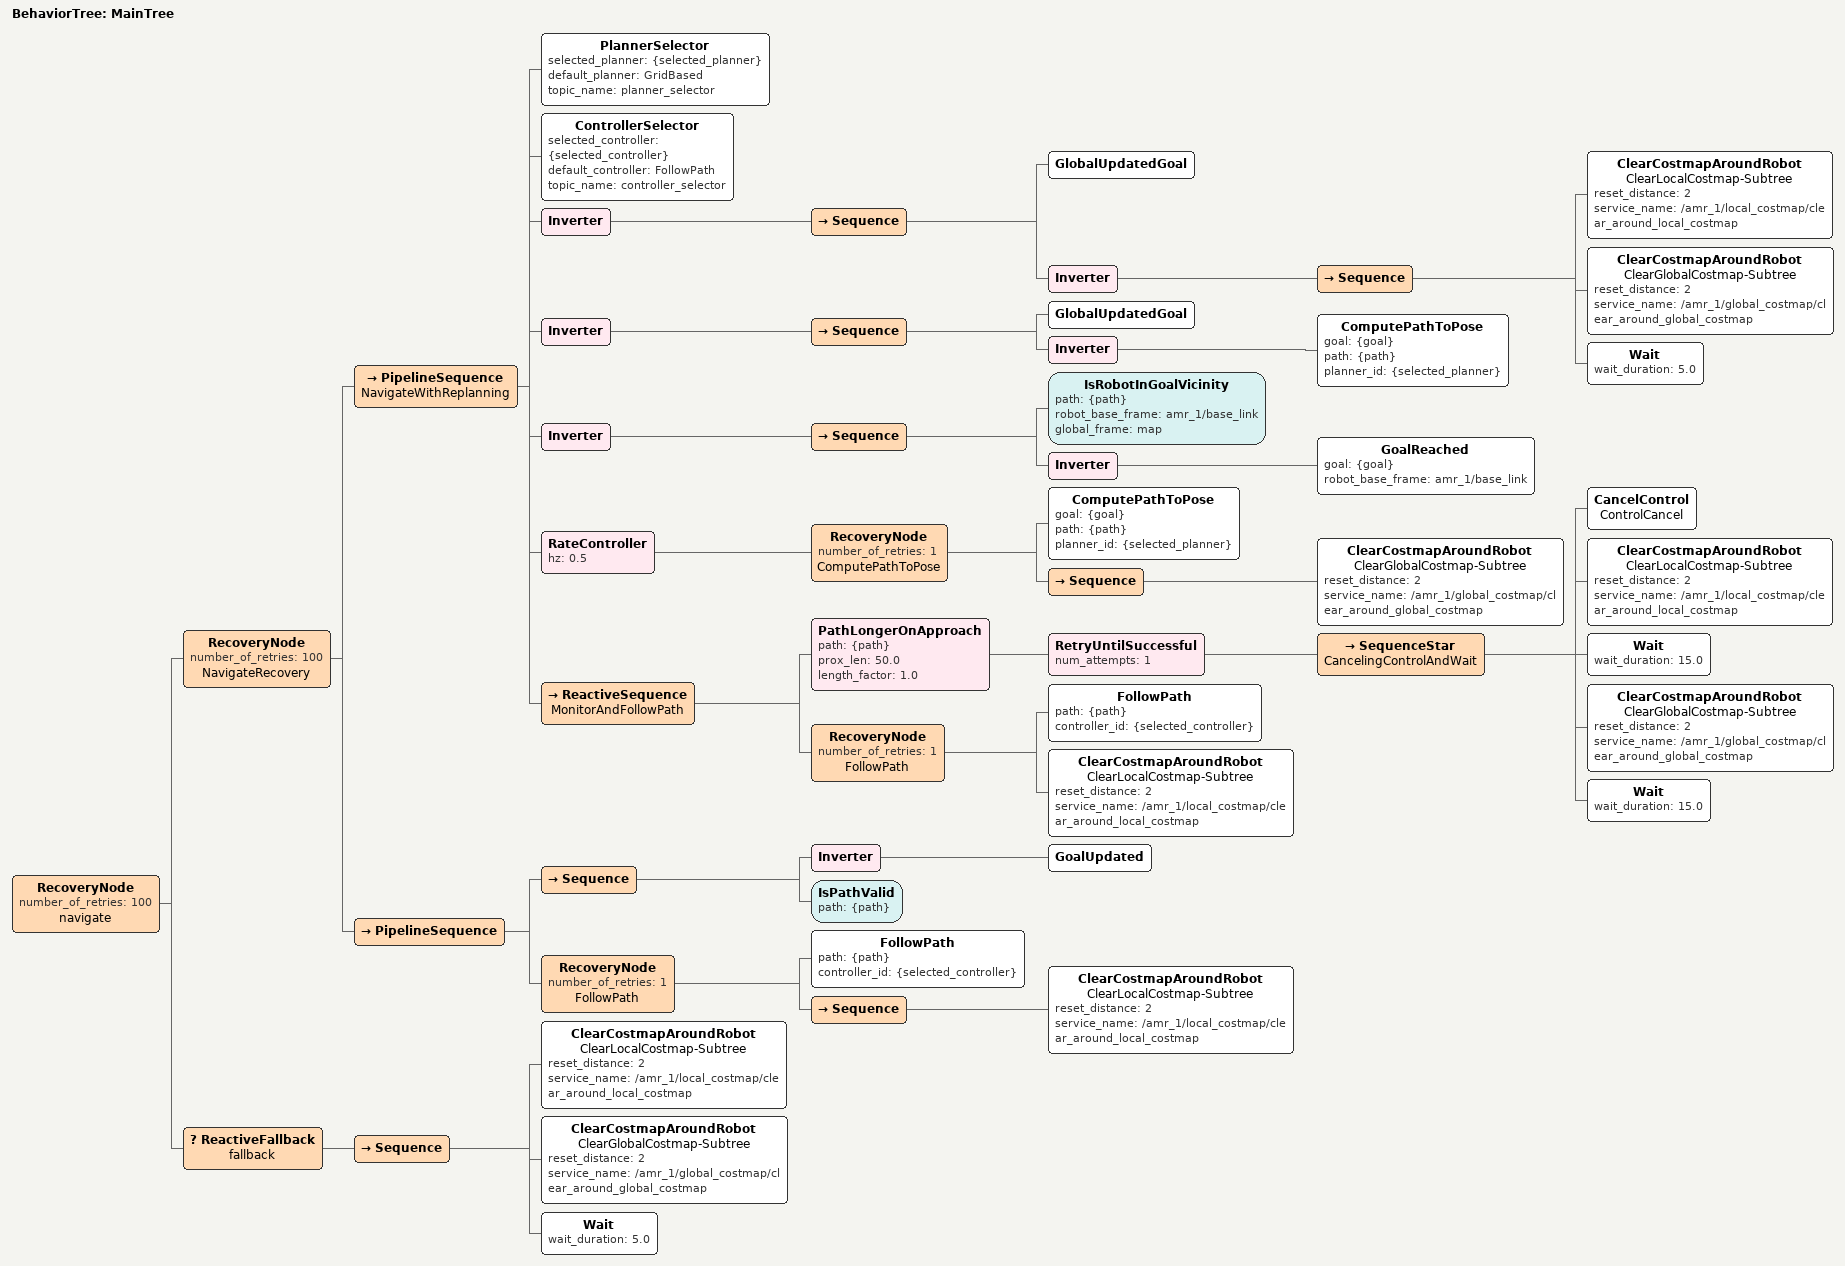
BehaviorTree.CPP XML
<root main_tree_to_execute="MainTree">
  <BehaviorTree ID="MainTree">
  <RecoveryNode number_of_retries="100" name="navigate">
    <RecoveryNode number_of_retries="100" name="NavigateRecovery">
      <PipelineSequence name="NavigateWithReplanning">
        <PlannerSelector selected_planner="{selected_planner}" default_planner="GridBased" topic_name="planner_selector"/>
        <ControllerSelector selected_controller="{selected_controller}" default_controller="FollowPath" topic_name="controller_selector"/>
        <Inverter>
          <Sequence>
            <GlobalUpdatedGoal/>
            <Inverter>
              <Sequence>
                  <ClearCostmapAroundRobot name="ClearLocalCostmap-Subtree" reset_distance="2" service_name="/amr_1/local_costmap/clear_around_local_costmap"/>
                  <ClearCostmapAroundRobot name="ClearGlobalCostmap-Subtree" reset_distance="2" service_name="/amr_1/global_costmap/clear_around_global_costmap"/>
                <Wait wait_duration="5.0"/>
              </Sequence>
            </Inverter>
          </Sequence>
        </Inverter>
        <Inverter>
          <Sequence>
            <GlobalUpdatedGoal/>
            <Inverter>
              <ComputePathToPose goal="{goal}" path="{path}" planner_id="{selected_planner}" />
            </Inverter>
          </Sequence>
        </Inverter>
        <Inverter>
          <Sequence>
            <IsRobotInGoalVicinity path="{path}" robot_base_frame="amr_1/base_link" global_frame="map" />
            <Inverter>
              <GoalReached goal="{goal}" robot_base_frame="amr_1/base_link"/>
            </Inverter>
          </Sequence>
        </Inverter>
        <RateController hz="0.5">
          <RecoveryNode number_of_retries="1" name="ComputePathToPose">
            <ComputePathToPose goal="{goal}" path="{path}" planner_id="{selected_planner}" />
            <Sequence>
              <ClearCostmapAroundRobot name="ClearGlobalCostmap-Subtree" reset_distance="2" service_name="/amr_1/global_costmap/clear_around_global_costmap"/>
            </Sequence>
          </RecoveryNode>
        </RateController>
        <ReactiveSequence name="MonitorAndFollowPath">
          <PathLongerOnApproach path="{path}" prox_len="50.0" length_factor="1.0">
            <RetryUntilSuccessful num_attempts="1">
              <SequenceStar name="CancelingControlAndWait">
                <CancelControl name="ControlCancel"/>
                <ClearCostmapAroundRobot name="ClearLocalCostmap-Subtree" reset_distance="2" service_name="/amr_1/local_costmap/clear_around_local_costmap"/>
                <Wait wait_duration="15.0"/>
                <ClearCostmapAroundRobot name="ClearGlobalCostmap-Subtree" reset_distance="2" service_name="/amr_1/global_costmap/clear_around_global_costmap"/>>
                <Wait wait_duration="15.0"/>
              </SequenceStar>
            </RetryUntilSuccessful>
          </PathLongerOnApproach>
          <RecoveryNode number_of_retries="1" name="FollowPath">
            <FollowPath path="{path}" controller_id="{selected_controller}" />
            <ClearCostmapAroundRobot name="ClearLocalCostmap-Subtree" reset_distance="2" service_name="/amr_1/local_costmap/clear_around_local_costmap"/>
          </RecoveryNode>
        </ReactiveSequence>
      </PipelineSequence>
      <PipelineSequence>
        <Sequence>
          <Inverter>
            <GoalUpdated/>
          </Inverter>
          <IsPathValid path="{path}"/>
        </Sequence>
        <RecoveryNode number_of_retries="1" name="FollowPath">
          <FollowPath path="{path}" controller_id="{selected_controller}" />
          <Sequence>
            <ClearCostmapAroundRobot name="ClearLocalCostmap-Subtree" reset_distance="2" service_name="/amr_1/local_costmap/clear_around_local_costmap"/>
          </Sequence>
        </RecoveryNode>
      </PipelineSequence>
    </RecoveryNode>
    <ReactiveFallback name="fallback">
      <Sequence>
        <ClearCostmapAroundRobot name="ClearLocalCostmap-Subtree" reset_distance="2" service_name="/amr_1/local_costmap/clear_around_local_costmap"/>
        <ClearCostmapAroundRobot name="ClearGlobalCostmap-Subtree" reset_distance="2" service_name="/amr_1/global_costmap/clear_around_global_costmap"/>
        <Wait wait_duration="5.0"/>
      </Sequence>
    </ReactiveFallback>
  </RecoveryNode>
  </BehaviorTree>
</root>
